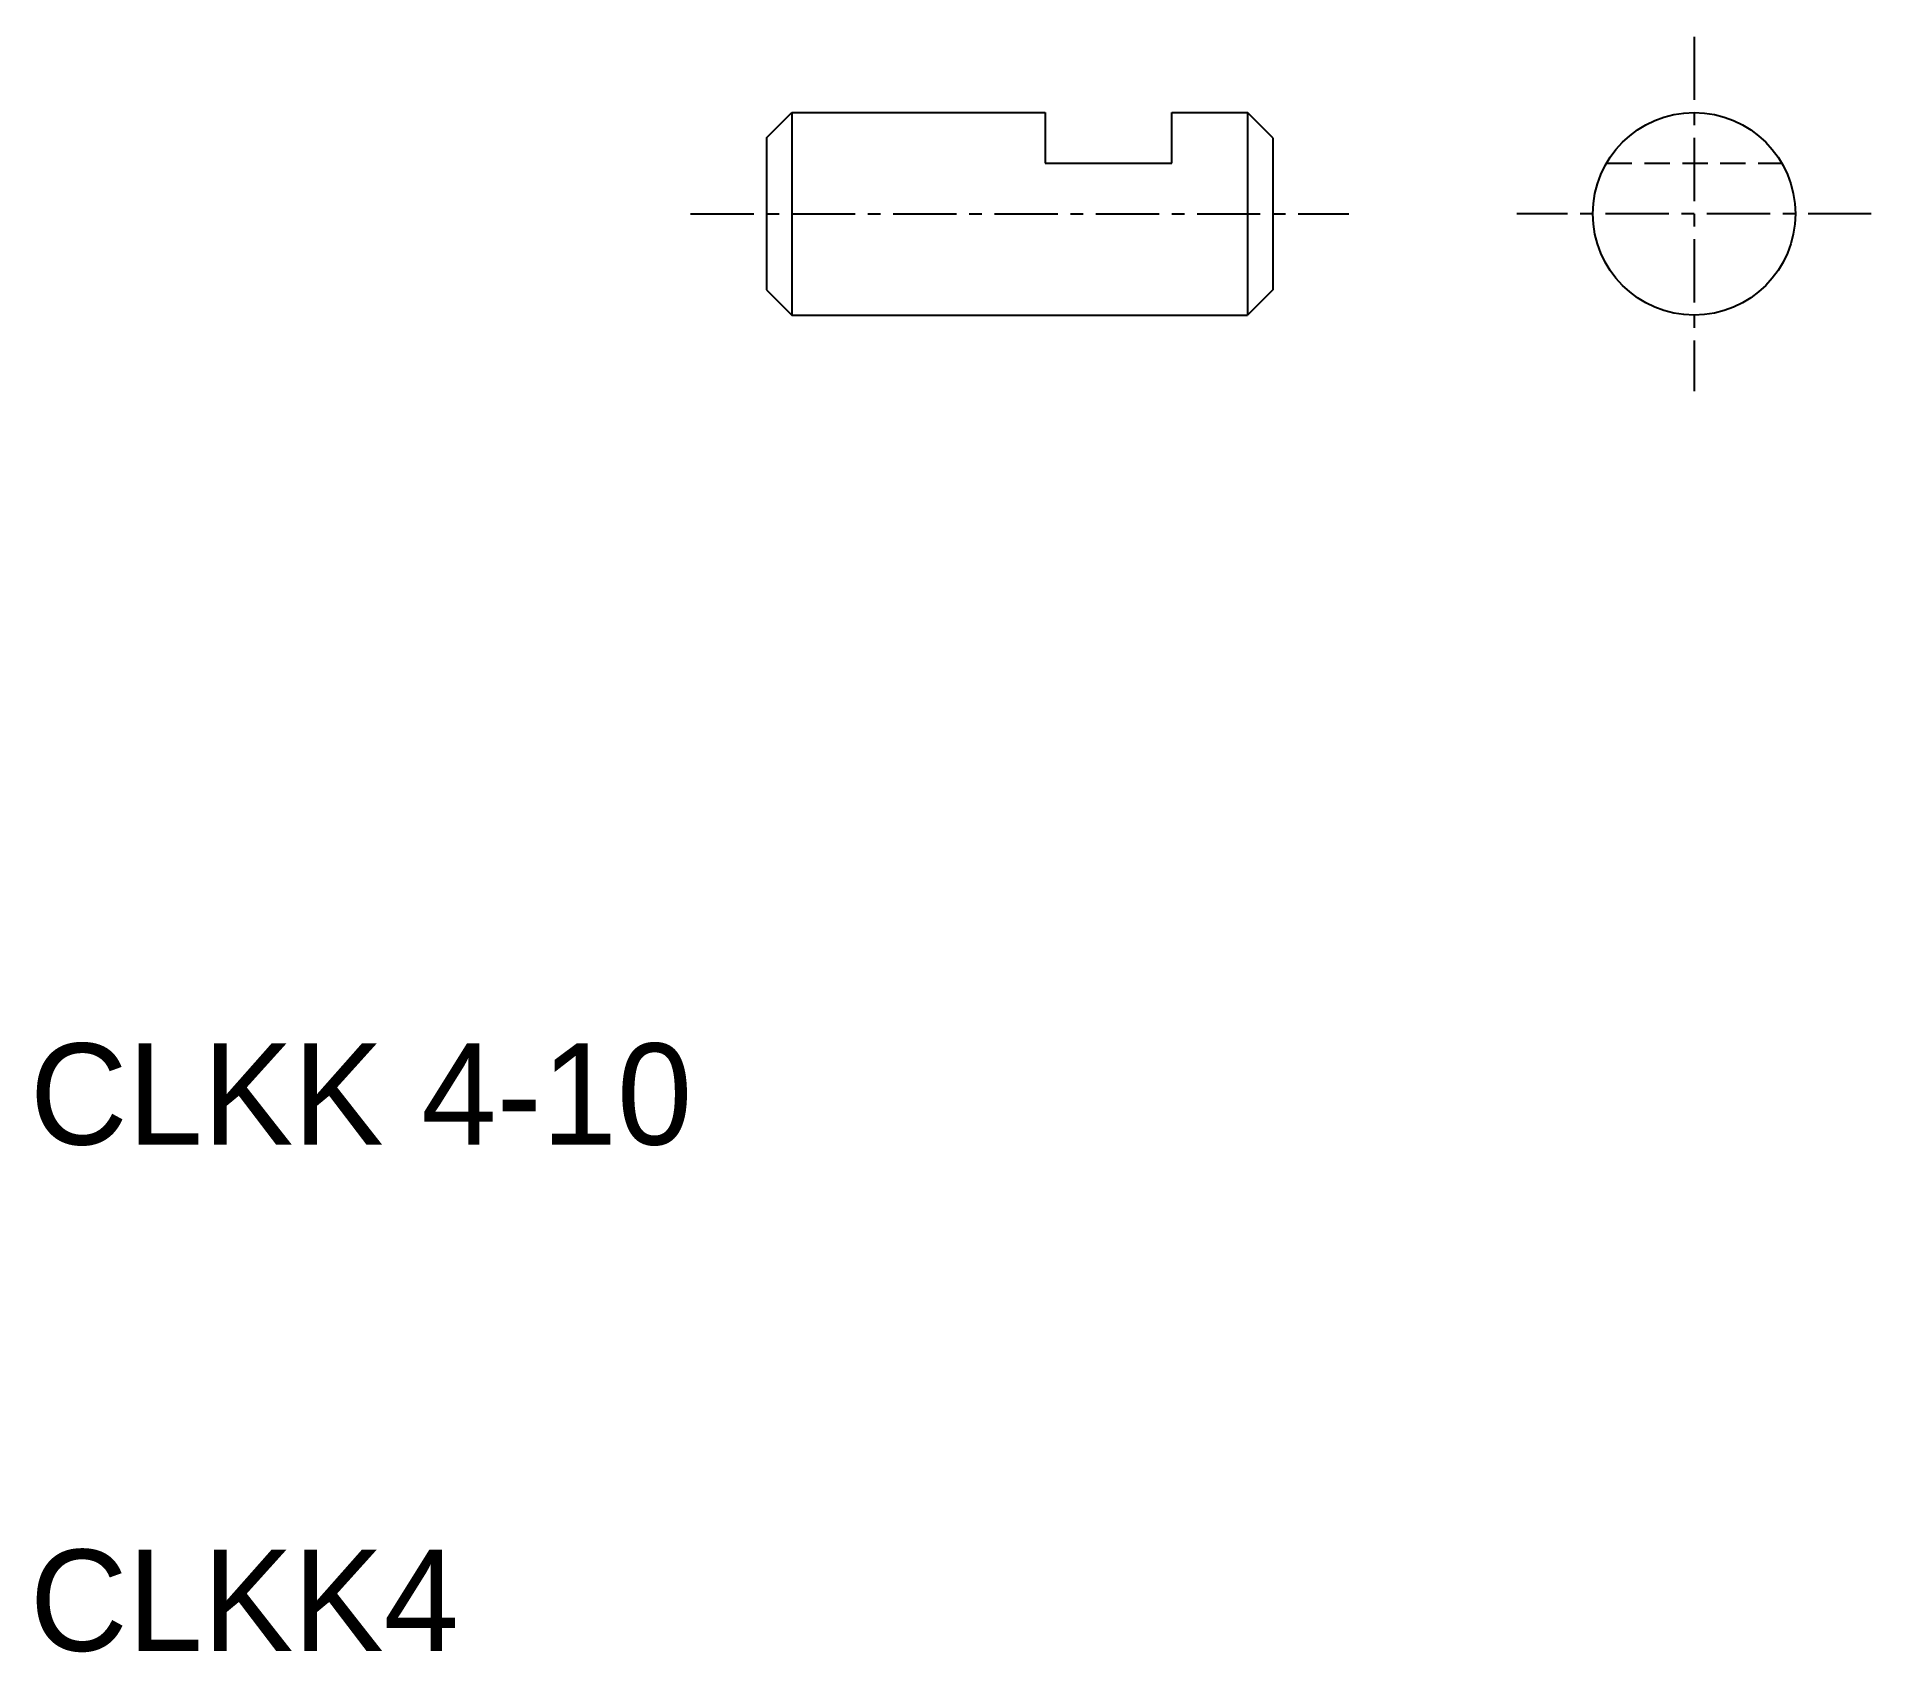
# Model space of a CAD drawing. Extents: x -31.8 to 4.5, y 139 to 170.9.
import ezdxf

# ---------------------------------------------------------------- set-up
doc = ezdxf.new("R2010")
doc.units = 0
doc.linetypes.add('CENTER', pattern=[2, 1.25, -0.25, 0.25, -0.25])
doc.linetypes.add('DASHED', pattern=[0.75, 0.5, -0.25])
doc.layers.get('0').update_dxf_attribs({"linetype": 'CONTINUOUS'})
doc.layers.add('CENTER', color=1, linetype='CENTER')

msp = doc.modelspace()

# ---------------------------------------------------------------- linework, layer by layer
at = {"color": 7, "linetype": 'CONTINUOUS'}
for p, q in [((-17.34, 168.889), (-16.84, 169.389)), ((-16.84, 169.389), (-11.84, 169.389)), ((-16.84, 169.389), (-16.84, 165.389)), ((-11.84, 169.389), (-11.84, 168.389)), ((-9.34, 169.389), (-7.84, 169.389)), ((-9.34, 168.389), (-9.34, 169.389)), ((-7.84, 169.389), (-7.84, 165.389)), ((-7.34, 168.889), (-7.84, 169.389)), ((-17.34, 168.889), (-17.34, 165.889)), ((-7.34, 168.889), (-7.34, 165.889)), ((-11.84, 168.389), (-9.34, 168.389)), ((-17.34, 165.889), (-16.84, 165.389)), ((-7.34, 165.889), (-7.84, 165.389)), ((-16.84, 165.389), (-7.84, 165.389))]:
    msp.add_line(p, q, dxfattribs=at)
at = {"color": 3, "linetype": 'DASHED'}
msp.add_line((-0.755, 168.389), (2.709, 168.389), dxfattribs=at)
at = {"color": 7, "linetype": 'CONTINUOUS'}
msp.add_circle((0.977, 167.389), 2, dxfattribs=at)
at = {"layer": 'CENTER', "color": 1, "linetype": 'CENTER'}
for p, q in [((0.977, 170.889), (0.977, 163.889)), ((-18.84, 167.389), (-5.84, 167.389)), ((4.477, 167.389), (-2.523, 167.389))]:
    msp.add_line(p, q, dxfattribs=at)

# ---------------------------------------------------------------- texts
at = {"color": 7, "linetype": 'CONTINUOUS'}
for s, p in [('CLKK 4-10', (-31.89, 149.003)), ('CLKK4', (-31.89, 139.003))]:
    msp.add_text(s, height=2, dxfattribs=at).set_placement(p)

doc.saveas('drawing.dxf')
